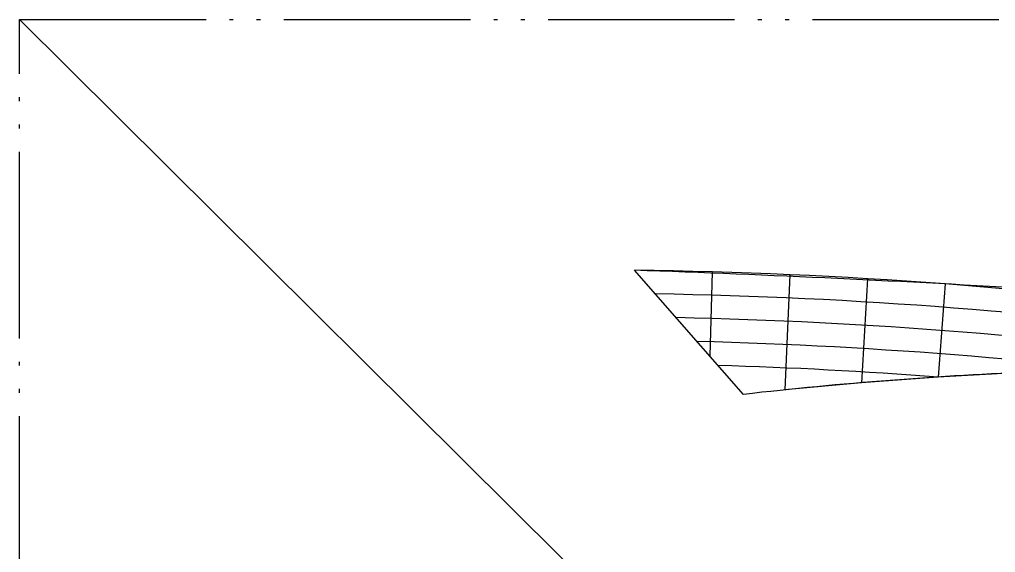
# Model space of a CAD drawing. Extents: x 10241 to 1500931, y -537358 to 142253.
# Drawn here: x 1007228 to 1132782, y 73747 to 142253 of the extents above; entities that cross this region are included whole.
import ezdxf

# ---------------------------------------------------------------- set-up
doc = ezdxf.new("R2010")
doc.units = 0
doc.header["$LTSCALE"] = 1000
doc.header["$MEASUREMENT"] = 0
doc.linetypes.add('ACAD_ISO05W100', pattern=[34, 24, -3, 0.5, -3, 0.5, -3])
for name, color, linetype in [('14#槽钢', 3, 'Continuous'), ('A-G-VISIBLE', 9, 'Continuous'), ('A-P-STAIR', 4, 'Continuous')]:
    doc.layers.add(name, color=color, linetype=linetype)

# ---------------------------------------------------------------- blocks, each defined once
blk = doc.blocks.new('sdfgdfgdfg')
at = {"layer": 'A-G-VISIBLE', "linetype": 'Continuous', "elevation": 2850, "flags": 128}
blk.add_lwpolyline([(281795, 8634, 0.0755043), (307686, 48284, 0.2261689), (308743, 85356, 0.1660203), (280741, 109958, 0.0783155), (231870, 119715, 0.0061442), (179688, 122168)], format="xyb", dxfattribs=at)
blk.add_lwpolyline([(193689, 106213), (179688, 122168)], dxfattribs=at)
at = {"layer": 'A-G-VISIBLE', "linetype": 'Continuous', "elevation": 2850}
blk.add_lwpolyline([(268465, 7001, 0.10628), (296392, 49716, 0.1938436), (297367, 80751, 0.1831466), (274528, 101000, 0.1016936), (231523, 109109, 0.0185237), (193689, 106213)], format="xyb", dxfattribs=at)

msp = doc.modelspace()

# ---------------------------------------------------------------- linework, layer by layer
at = {"layer": '14#槽钢', "linetype": 'ACAD_ISO05W100'}
msp.add_lwpolyline([(1007228, 142253), (1254079.4, 142253), (1254079.4, -102736.6), (1007228, -102736.6)], close=True, dxfattribs=at)
at = {"layer": '14#槽钢'}
msp.add_lwpolyline([(1007228, 142253), (1254079.4, -102736.6)], dxfattribs=at)
at = {"layer": 'A-P-STAIR'}
for points in [[(1166082.4, 104036.5, 0.03090172), (1086355.5, 110023.6, 0.25893786)], [(1165673.5, 101064.5, 0.02985003), (1089024.2, 106982.5, 0.02985003)], [(1165264.6, 98092.5, 0.02878448), (1091703.1, 103929.7, 0.02878448)], [(1164855.6, 95120.5, 0.02770474), (1094392.6, 100864.8, 0.02770474)], [(1125412.9, 96295.6, 0.01115873), (1097092.9, 97787.7)]]:
    msp.add_lwpolyline(points, format="xyb", dxfattribs=at)
for points in [[(1086355.5, 110023.6), (1086355.5, 110023.6)], [(1096353.5, 109814.7), (1096043.5, 98983.6)], [(1106347.1, 109451.3), (1105694.4, 94648.2)], [(1116333.9, 108933.7), (1115537.7, 95569.5)], [(1126311.5, 108261.9), (1125412.9, 96295.6)], [(1135317.3, 96843.6), (1125369.2, 96298.9), (1115537.7, 95569.5), (1105694.4, 94648.2)]]:
    msp.add_lwpolyline(points, dxfattribs=at)
for p in [(1096353.5, 109814.7), (1106347.1, 109451.3), (1116333.9, 108933.7), (1126311.5, 108261.9)]:
    msp.add_point(p, dxfattribs=at)

# ---------------------------------------------------------------- block references
msp.add_blockref('sdfgdfgdfg', (906668, -12144.4, -2850.2), dxfattribs=at)

doc.saveas('drawing.dxf')
